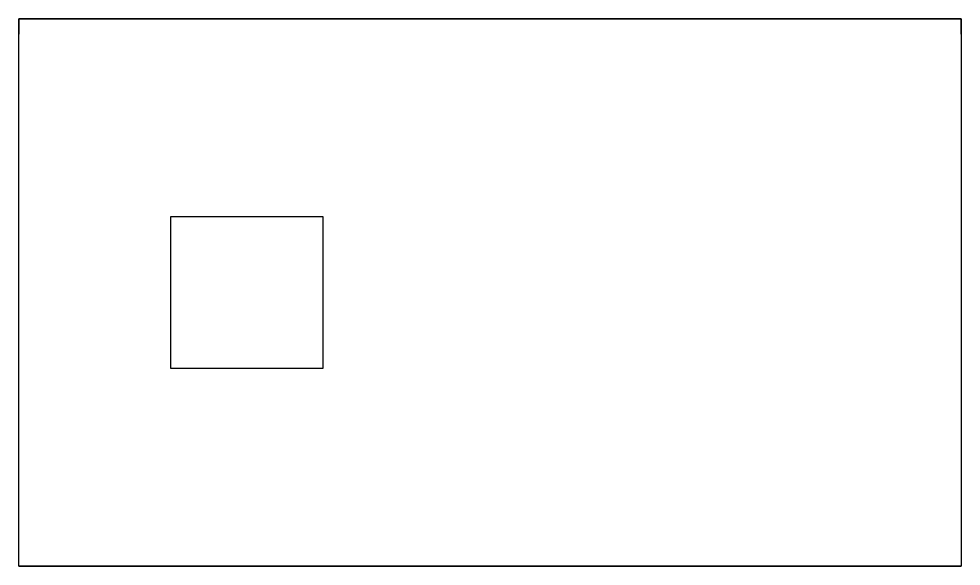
# Model space of a CAD drawing. Header units: millimetres. Extents: x 0 to 124, y 0 to 72.
import ezdxf

# ---------------------------------------------------------------- set-up
doc = ezdxf.new("R2010")
doc.units = ezdxf.units.MM
doc.layers.get('0').update_dxf_attribs({"linetype": 'CONTINUOUS'})

msp = doc.modelspace()

# ---------------------------------------------------------------- linework, layer by layer
for p, q in [((0, 72), (0, 70)), ((124, 72), (0, 72)), ((124, 70), (124, 72)), ((0, 0), (124, 0))]:
    msp.add_line(p, q)
for points in [[(0, 72), (124, 72), (124, 0), (0, 0)], [(40, 26), (20, 26), (20, 46), (40, 46)]]:
    msp.add_lwpolyline(points, close=True)

doc.saveas('drawing.dxf')
